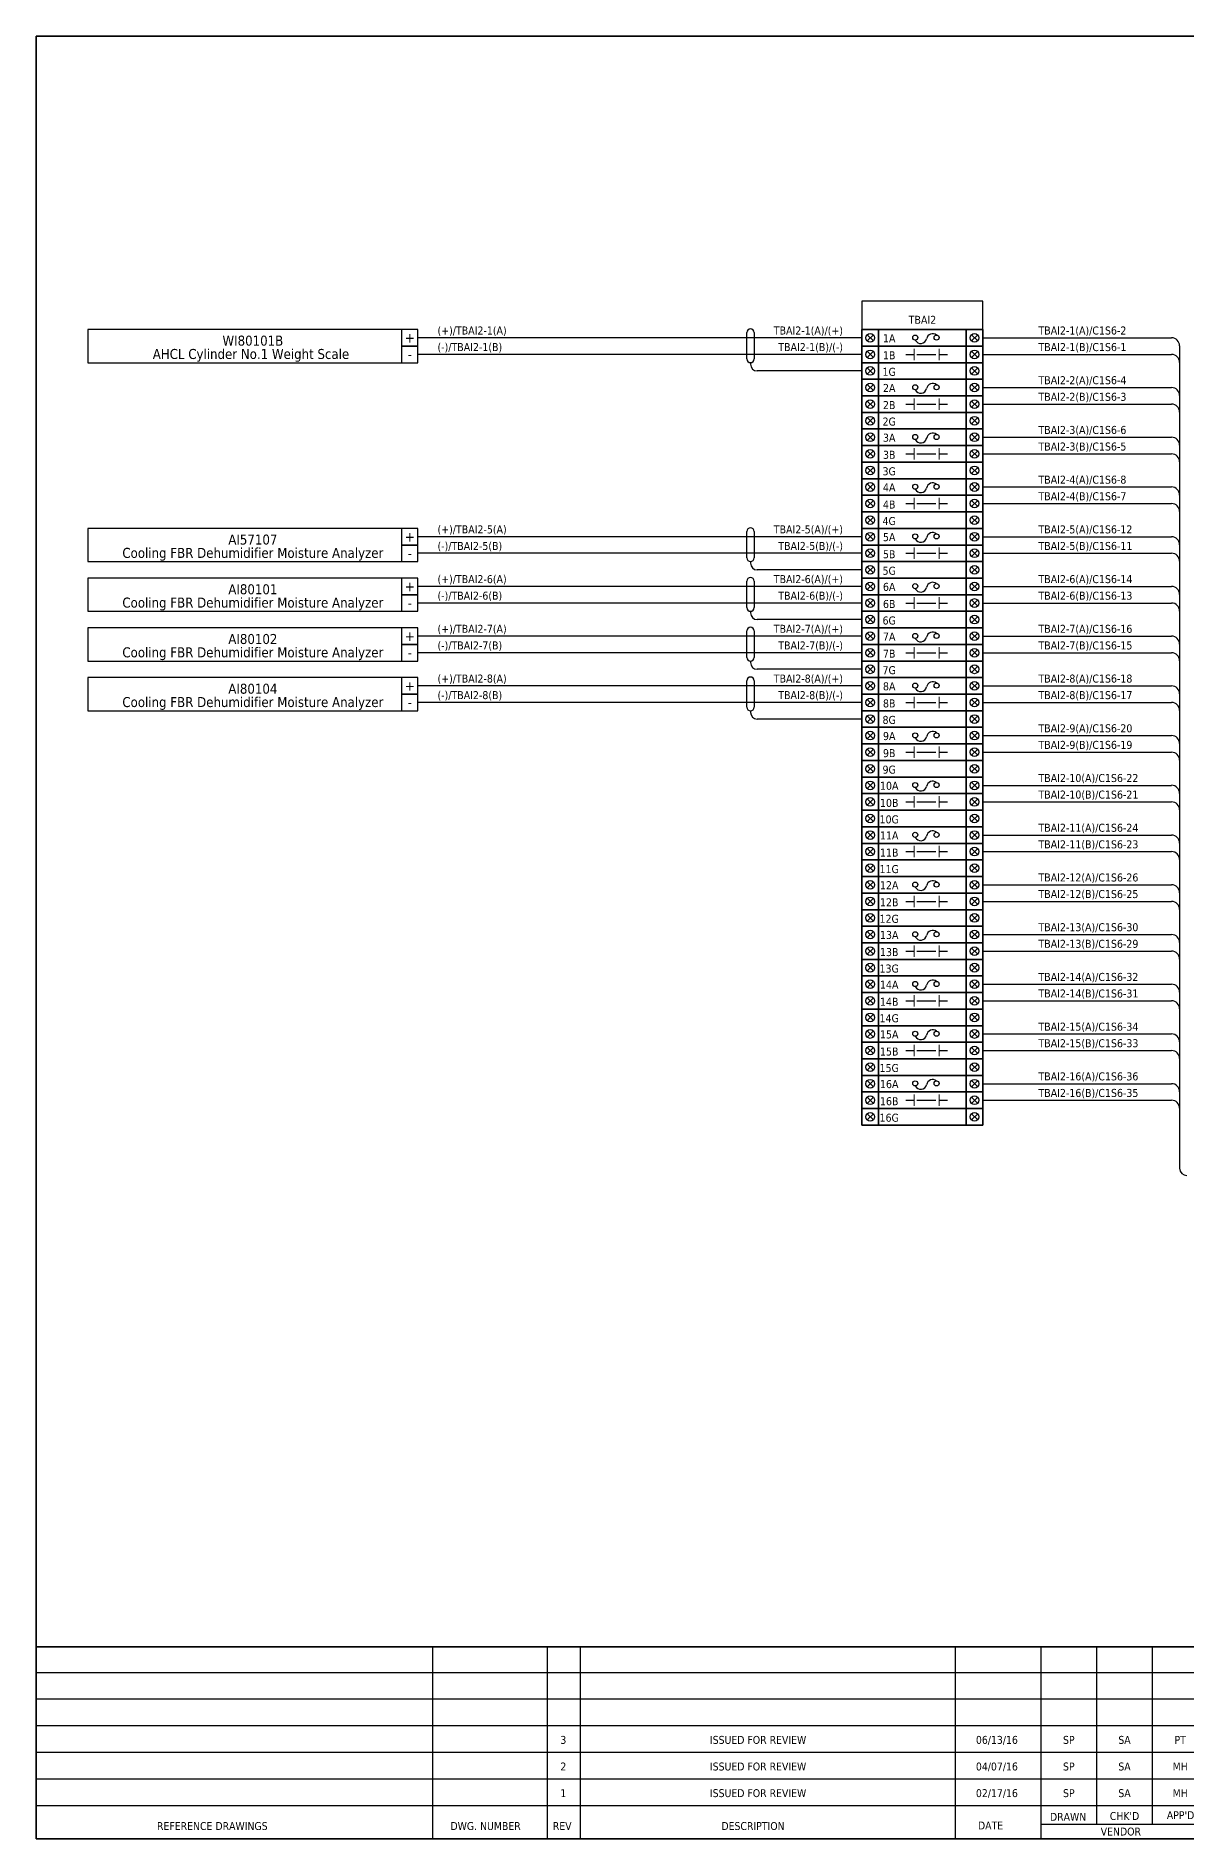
# Model space of a CAD drawing. Header units: millimetres. Extents: x 0 to 1792788, y -13 to 262234.
# Drawn here: x 567521 to 611369, y 184506 to 253193 of the extents above; entities that cross this region are included whole.
import ezdxf
from ezdxf.enums import TextEntityAlignment as Align

# ---------------------------------------------------------------- set-up
doc = ezdxf.new("R2010")
doc.units = ezdxf.units.MM
for name, color, linetype, lineweight in [('GT_1', 9, 'Continuous', 25), ('HELPPOINT', 7, 'Continuous', 25), ('MEMBER', 7, 'Continuous', 25), ('power', 7, 'Continuous', 25)]:
    doc.layers.add(name, color=color, linetype=linetype, lineweight=lineweight)
doc.styles.add('Tahoma', font='')
doc.styles.get('Tahoma').set_extended_font_data('Tahoma')

# ---------------------------------------------------------------- blocks, each defined once
blk = doc.blocks.new('TPA')
at = {"layer": 'GT_1', "color": 4, "ltscale": 25.4}
for p, q in [((14309938, 12749437), (14309938, 12757755)), ((14314900, 12749437), (14314900, 12757755)), ((14316319, 12749437), (14316319, 12757755)), ((14332560, 12749437), (14332560, 12757755)), ((14336263, 12749437), (14336263, 12757755)), ((14338674, 12750067), (14338674, 12757755)), ((14341086, 12750068), (14341086, 12757756)), ((14346116, 12756634), (14292753, 12756634)), ((14346116, 12755485), (14292753, 12755485)), ((14346116, 12754332), (14292753, 12754332)), ((14346116, 12753180), (14292753, 12753180)), ((14346116, 12752028), (14292753, 12752028)), ((14346114, 12750875), (14292753, 12750875)), ((14343490, 12750067), (14336263, 12750067))]:
    blk.add_line(p, q, dxfattribs=at)
at = {"layer": 'HELPPOINT', "color": 4, "lineweight": 35, "ltscale": 25.4}
for p, q in [((14292753, 12749437), (14292753, 12827491)), ((14292753, 12827491), (14405128, 12827491)), ((14292753, 12749437), (14292753, 12827491)), ((14292753, 12827491), (14405128, 12827491)), ((14405128, 12749437), (14292753, 12749437)), ((14405128, 12749437), (14292753, 12749437))]:
    blk.add_line(p, q, dxfattribs=at)
at = {"layer": 'MEMBER', "color": 4, "lineweight": 35, "ltscale": 25.4}
blk.add_line((14292753, 12757755), (14405128, 12757755), dxfattribs=at)
blk.add_line((14292753, 12757755), (14405128, 12757755), dxfattribs=at)
at = {"layer": 'MEMBER', "color": 4, "style": 'Tahoma'}
for s, height, p in [('3', 343, (14315582, 12753726)), ('ISSUED FOR REVIEW', 342.77, (14324013, 12753726)), ('06/13/16', 342.8, (14334352, 12753726)), ('SP', 342.8, (14337466, 12753726)), ('SA', 342.8, (14339877, 12753726)), ('PT', 342.8, (14342288, 12753726)), ('2', 343, (14315582, 12752574)), ('ISSUED FOR REVIEW', 342.77, (14324013, 12752574)), ('04/07/16', 342.8, (14334352, 12752574)), ('SP', 342.8, (14337466, 12752574)), ('SA', 342.8, (14339877, 12752574)), ('MH', 342.8, (14342288, 12752574)), ('1', 343, (14315582, 12751421)), ('ISSUED FOR REVIEW', 342.77, (14324013, 12751421)), ('02/17/16', 342.8, (14334352, 12751421)), ('SP', 342.8, (14337466, 12751421)), ('SA', 342.8, (14339877, 12751421)), ('MH', 342.8, (14342288, 12751421))]:
    blk.add_text(s, height=height, dxfattribs=at).set_placement(p, align=Align.MIDDLE_CENTER)
for s, height, p in [('REFERENCE DRAWINGS', 342.77, (14297988, 12749826)), ('DWG. NUMBER', 342.77, (14310694, 12749826)), ('REV', 342.8, (14315126, 12749826)), ('DESCRIPTION', 342.77, (14322425, 12749826)), ('DATE', 342.8, (14333532, 12749847)), ('DRAWN', 342.8, (14336649, 12750224)), ("CHK'D", 342.8, (14339241, 12750260)), ("APP'D", 342.8, (14341710, 12750294)), ('VENDOR', 342.8, (14338846, 12749586))]:
    blk.add_text(s, height=height, dxfattribs=at).set_placement(p)

msp = doc.modelspace()

# ---------------------------------------------------------------- linework, layer by layer
at = {"color": 3, "ltscale": 25.4}
for p, q in [((594881, 241894), (594881, 240890)), ((594741, 240750), (594741, 240688)), ((598988, 240434), (594995, 240434)), ((599422, 240551), (599187, 240316)), ((599187, 240551), (599422, 240316)), ((603161, 240551), (603396, 240316)), ((603396, 240551), (603161, 240316)), ((599422, 238657), (599187, 238422)), ((599187, 238657), (599422, 238422)), ((603161, 238657), (603396, 238422)), ((603396, 238657), (603161, 238422)), ((599422, 236762), (599187, 236527)), ((599187, 236762), (599422, 236527)), ((603161, 236762), (603396, 236527)), ((603396, 236762), (603161, 236527)), ((594881, 234316), (594881, 233312)), ((599422, 234868), (599187, 234633)), ((599187, 234868), (599422, 234633)), ((603161, 234868), (603396, 234633)), ((603396, 234868), (603161, 234633)), ((594741, 233172), (594741, 233110)), ((598988, 232856), (594995, 232856)), ((599422, 232973), (599187, 232738)), ((599187, 232973), (599422, 232738)), ((603161, 232973), (603396, 232738)), ((603396, 232973), (603161, 232738)), ((594881, 232422), (594881, 231417)), ((594741, 231277), (594741, 231215)), ((598988, 230961), (594995, 230961)), ((599422, 231079), (599187, 230844)), ((599187, 231079), (599422, 230844)), ((603161, 231079), (603396, 230844)), ((603396, 231079), (603161, 230844)), ((594881, 230527), (594881, 229523)), ((594741, 229383), (594741, 229321)), ((598988, 229067), (594995, 229067)), ((599422, 229184), (599187, 228949)), ((599187, 229184), (599422, 228949)), ((603161, 229184), (603396, 228949)), ((603396, 229184), (603161, 228949)), ((594881, 228633), (594881, 227628)), ((594741, 227489), (594741, 227426)), ((598988, 227172), (594995, 227172)), ((599422, 227290), (599187, 227055)), ((599187, 227290), (599422, 227055)), ((603161, 227290), (603396, 227055)), ((603396, 227290), (603161, 227055)), ((599422, 225395), (599187, 225160)), ((599187, 225395), (599422, 225160)), ((603161, 225395), (603396, 225160)), ((603396, 225395), (603161, 225160)), ((599422, 223501), (599187, 223266)), ((599187, 223501), (599422, 223266)), ((603161, 223501), (603396, 223266)), ((603396, 223501), (603161, 223266)), ((599422, 221607), (599187, 221372)), ((599187, 221607), (599422, 221372)), ((603161, 221607), (603396, 221372)), ((603396, 221607), (603161, 221372)), ((599422, 219712), (599187, 219477)), ((599187, 219712), (599422, 219477)), ((603161, 219712), (603396, 219477)), ((603396, 219712), (603161, 219477)), ((599422, 217818), (599187, 217583)), ((599187, 217818), (599422, 217583)), ((603161, 217818), (603396, 217583)), ((603396, 217818), (603161, 217583)), ((599422, 215923), (599187, 215688)), ((599187, 215923), (599422, 215688)), ((603161, 215923), (603396, 215688)), ((603396, 215923), (603161, 215688)), ((599422, 214029), (599187, 213794)), ((599187, 214029), (599422, 213794)), ((603161, 214029), (603396, 213794)), ((603396, 214029), (603161, 213794)), ((599422, 212134), (599187, 211899)), ((599187, 212134), (599422, 211899)), ((603161, 212134), (603396, 211899)), ((603396, 212134), (603161, 211899))]:
    msp.add_line(p, q, dxfattribs=at)
at = {"color": 1, "ltscale": 25.4}
for p, q in [((599422, 241814), (599187, 241579)), ((599187, 241814), (599422, 241579)), ((603161, 241814), (603396, 241579)), ((603396, 241814), (603161, 241579)), ((599422, 239920), (599187, 239685)), ((599187, 239920), (599422, 239685)), ((603161, 239920), (603396, 239685)), ((603396, 239920), (603161, 239685)), ((599422, 238025), (599187, 237790)), ((599187, 238025), (599422, 237790)), ((603161, 238025), (603396, 237790)), ((603396, 238025), (603161, 237790)), ((599422, 236131), (599187, 235896)), ((599187, 236131), (599422, 235896)), ((603161, 236131), (603396, 235896)), ((603396, 236131), (603161, 235896)), ((599422, 234236), (599187, 234001)), ((599187, 234236), (599422, 234001)), ((603161, 234236), (603396, 234001)), ((603396, 234236), (603161, 234001)), ((599422, 232342), (599187, 232107)), ((599187, 232342), (599422, 232107)), ((603161, 232342), (603396, 232107)), ((603396, 232342), (603161, 232107)), ((599422, 230447), (599187, 230212)), ((599187, 230447), (599422, 230212)), ((603161, 230447), (603396, 230212)), ((603396, 230447), (603161, 230212)), ((599422, 228553), (599187, 228318)), ((599187, 228553), (599422, 228318)), ((603161, 228553), (603396, 228318)), ((603396, 228553), (603161, 228318)), ((599422, 226658), (599187, 226423)), ((599187, 226658), (599422, 226423)), ((603161, 226658), (603396, 226423)), ((603396, 226658), (603161, 226423)), ((599422, 224764), (599187, 224529)), ((599187, 224764), (599422, 224529)), ((603161, 224764), (603396, 224529)), ((603396, 224764), (603161, 224529)), ((599422, 222870), (599187, 222635)), ((599187, 222870), (599422, 222635)), ((603161, 222870), (603396, 222635)), ((603396, 222870), (603161, 222635)), ((599422, 220975), (599187, 220740)), ((599187, 220975), (599422, 220740)), ((603161, 220975), (603396, 220740)), ((603396, 220975), (603161, 220740)), ((599422, 219081), (599187, 218846)), ((599187, 219081), (599422, 218846)), ((603161, 219081), (603396, 218846)), ((603396, 219081), (603161, 218846)), ((599422, 217186), (599187, 216951)), ((599187, 217186), (599422, 216951)), ((603161, 217186), (603396, 216951)), ((603396, 217186), (603161, 216951)), ((599422, 215292), (599187, 215057)), ((599187, 215292), (599422, 215057)), ((603161, 215292), (603396, 215057)), ((603396, 215292), (603161, 215057)), ((599422, 213397), (599187, 213162)), ((599187, 213397), (599422, 213162)), ((603161, 213397), (603396, 213162)), ((603396, 213397), (603161, 213162))]:
    msp.add_line(p, q, dxfattribs=at)
at = {"color": 4, "ltscale": 25.4}
for p, q in [((598988, 241697), (582071, 241697)), ((603594, 241697), (610783, 241697)), ((611088, 241392), (611088, 210061)), ((603594, 239802), (610783, 239802)), ((603594, 237908), (610783, 237908)), ((603594, 236013), (610783, 236013)), ((598988, 234119), (582071, 234119)), ((603594, 234119), (610783, 234119)), ((598988, 232224), (582071, 232224)), ((603594, 232224), (610783, 232224)), ((598988, 230330), (582071, 230330)), ((603594, 230330), (610783, 230330)), ((598988, 228435), (582071, 228435)), ((603594, 228435), (610783, 228435)), ((603594, 226541), (610783, 226541)), ((603594, 224646), (610783, 224646)), ((603594, 222752), (610783, 222752)), ((603594, 220858), (610783, 220858)), ((603594, 218963), (610783, 218963)), ((603594, 217069), (610783, 217069)), ((603594, 215174), (610783, 215174)), ((603594, 213280), (610783, 213280))]:
    msp.add_line(p, q, dxfattribs=at)
at = {"color": 7, "ltscale": 25.4}
for p, q in [((599422, 241183), (599187, 240948)), ((599187, 241183), (599422, 240948)), ((603161, 241183), (603396, 240948)), ((603396, 241183), (603161, 240948)), ((598988, 241065), (582071, 241065)), ((600655, 241065), (600973, 241065)), ((601073, 241065), (601799, 241065)), ((601927, 241065), (602245, 241065)), ((603594, 241065), (610783, 241065)), ((599422, 239288), (599187, 239053)), ((599187, 239288), (599422, 239053)), ((600655, 239171), (600973, 239171)), ((601073, 239171), (601799, 239171)), ((601927, 239171), (602245, 239171)), ((603161, 239288), (603396, 239053)), ((603396, 239288), (603161, 239053)), ((603594, 239171), (610783, 239171)), ((599422, 237394), (599187, 237159)), ((599187, 237394), (599422, 237159)), ((600655, 237276), (600973, 237276)), ((601073, 237276), (601799, 237276)), ((601927, 237276), (602245, 237276)), ((603161, 237394), (603396, 237159)), ((603396, 237394), (603161, 237159)), ((603594, 237276), (610783, 237276)), ((599422, 235499), (599187, 235264)), ((599187, 235499), (599422, 235264)), ((600655, 235382), (600973, 235382)), ((601073, 235382), (601799, 235382)), ((601927, 235382), (602245, 235382)), ((603161, 235499), (603396, 235264)), ((603396, 235499), (603161, 235264)), ((603594, 235382), (610783, 235382)), ((599422, 233605), (599187, 233370)), ((599187, 233605), (599422, 233370)), ((603161, 233605), (603396, 233370)), ((603396, 233605), (603161, 233370)), ((598988, 233487), (582071, 233487)), ((600655, 233487), (600973, 233487)), ((601073, 233487), (601799, 233487)), ((601927, 233487), (602245, 233487)), ((603594, 233487), (610783, 233487)), ((598988, 231593), (582071, 231593)), ((599422, 231710), (599187, 231475)), ((599187, 231710), (599422, 231475)), ((600655, 231593), (600973, 231593)), ((601073, 231593), (601799, 231593)), ((601927, 231593), (602245, 231593)), ((603161, 231710), (603396, 231475)), ((603396, 231710), (603161, 231475)), ((603594, 231593), (610783, 231593)), ((598988, 229698), (582071, 229698)), ((599422, 229816), (599187, 229581)), ((599187, 229816), (599422, 229581)), ((600655, 229698), (600973, 229698)), ((601073, 229698), (601799, 229698)), ((601927, 229698), (602245, 229698)), ((603161, 229816), (603396, 229581)), ((603396, 229816), (603161, 229581)), ((603594, 229698), (610783, 229698)), ((598988, 227804), (582071, 227804)), ((599422, 227921), (599187, 227686)), ((599187, 227921), (599422, 227686)), ((600655, 227804), (600973, 227804)), ((601073, 227804), (601799, 227804)), ((601927, 227804), (602245, 227804)), ((603161, 227921), (603396, 227686)), ((603396, 227921), (603161, 227686)), ((603594, 227804), (610783, 227804)), ((599422, 226027), (599187, 225792)), ((599187, 226027), (599422, 225792)), ((603161, 226027), (603396, 225792)), ((603396, 226027), (603161, 225792)), ((600655, 225909), (600973, 225909)), ((601073, 225909), (601799, 225909)), ((601927, 225909), (602245, 225909)), ((603594, 225909), (610783, 225909)), ((599422, 224132), (599187, 223897)), ((599187, 224132), (599422, 223897)), ((600655, 224015), (600973, 224015)), ((601073, 224015), (601799, 224015)), ((601927, 224015), (602245, 224015)), ((603161, 224132), (603396, 223897)), ((603396, 224132), (603161, 223897)), ((603594, 224015), (610783, 224015)), ((599422, 222238), (599187, 222003)), ((599187, 222238), (599422, 222003)), ((600655, 222121), (600973, 222121)), ((601073, 222121), (601799, 222121)), ((601927, 222121), (602245, 222121)), ((603161, 222238), (603396, 222003)), ((603396, 222238), (603161, 222003)), ((603594, 222121), (610783, 222121)), ((599422, 220344), (599187, 220109)), ((599187, 220344), (599422, 220109)), ((600655, 220226), (600973, 220226)), ((601073, 220226), (601799, 220226)), ((601927, 220226), (602245, 220226)), ((603161, 220344), (603396, 220109)), ((603396, 220344), (603161, 220109)), ((603594, 220226), (610783, 220226)), ((599422, 218449), (599187, 218214)), ((599187, 218449), (599422, 218214)), ((603161, 218449), (603396, 218214)), ((603396, 218449), (603161, 218214)), ((600655, 218332), (600973, 218332)), ((601073, 218332), (601799, 218332)), ((601927, 218332), (602245, 218332)), ((603594, 218332), (610783, 218332)), ((599422, 216555), (599187, 216320)), ((599187, 216555), (599422, 216320)), ((600655, 216437), (600973, 216437)), ((601073, 216437), (601799, 216437)), ((601927, 216437), (602245, 216437)), ((603161, 216555), (603396, 216320)), ((603396, 216555), (603161, 216320)), ((603594, 216437), (610783, 216437)), ((599422, 214660), (599187, 214425)), ((599187, 214660), (599422, 214425)), ((600655, 214543), (600973, 214543)), ((601073, 214543), (601799, 214543)), ((601927, 214543), (602245, 214543)), ((603161, 214660), (603396, 214425)), ((603396, 214660), (603161, 214425)), ((603594, 214543), (610783, 214543)), ((599422, 212766), (599187, 212531)), ((599187, 212766), (599422, 212531)), ((600655, 212648), (600973, 212648)), ((601073, 212648), (601799, 212648)), ((601927, 212648), (602245, 212648)), ((603161, 212766), (603396, 212531)), ((603396, 212766), (603161, 212531)), ((603594, 212648), (610783, 212648))]:
    msp.add_line(p, q, dxfattribs=at)
at = {"color": 7, "lineweight": 9, "ltscale": 25.4}
for p, q in [((600973, 240848), (600973, 241282)), ((601927, 240848), (601927, 241282)), ((600973, 238954), (600973, 239387)), ((601927, 238954), (601927, 239387)), ((600973, 237060), (600973, 237493)), ((601927, 237060), (601927, 237493)), ((600973, 235165), (600973, 235599)), ((601927, 235165), (601927, 235599)), ((600973, 233271), (600973, 233704)), ((601927, 233271), (601927, 233704)), ((600973, 231376), (600973, 231810)), ((601927, 231376), (601927, 231810)), ((600973, 229482), (600973, 229915)), ((601927, 229482), (601927, 229915)), ((600973, 227587), (600973, 228021)), ((601927, 227587), (601927, 228021)), ((600973, 225693), (600973, 226126)), ((601927, 225693), (601927, 226126)), ((600973, 223798), (600973, 224232)), ((601927, 223798), (601927, 224232)), ((600973, 221904), (600973, 222337)), ((601927, 221904), (601927, 222337)), ((600973, 220009), (600973, 220443)), ((601927, 220009), (601927, 220443)), ((600973, 218115), (600973, 218548)), ((601927, 218115), (601927, 218548)), ((600973, 216220), (600973, 216654)), ((601927, 216220), (601927, 216654)), ((600973, 214326), (600973, 214759)), ((601927, 214326), (601927, 214759)), ((600973, 212431), (600973, 212865)), ((601927, 212431), (601927, 212865))]:
    msp.add_line(p, q, dxfattribs=at)
at = {"color": 4, "ltscale": 25.4}
msp.add_lwpolyline([(598988, 242012), (603594, 242012), (603594, 243091), (598988, 243091)], close=True, dxfattribs=at)
at = {"color": 2, "ltscale": 25.4}
for points in [[(569490, 240749), (582071, 240749), (582071, 242012), (569490, 242012)], [(569490, 233172), (582071, 233172), (582071, 234435), (569490, 234435)], [(569490, 231277), (582071, 231277), (582071, 232540), (569490, 232540)], [(569490, 229383), (582071, 229383), (582071, 230646), (569490, 230646)], [(569490, 227488), (582071, 227488), (582071, 228751), (569490, 228751)]]:
    msp.add_lwpolyline(points, close=True, dxfattribs=at)
at = {"color": 1, "ltscale": 25.4}
for points in [[(581440, 241381), (582071, 241381), (582071, 242012), (581440, 242012)], [(598988, 241381), (599620, 241381), (599620, 242012), (598988, 242012)], [(599620, 241381), (602963, 241381), (602963, 242012), (599620, 242012)], [(602963, 241381), (603594, 241381), (603594, 242012), (602963, 242012)], [(598988, 239486), (599620, 239486), (599620, 240118), (598988, 240118)], [(599620, 239486), (602963, 239486), (602963, 240118), (599620, 240118)], [(602963, 239486), (603594, 239486), (603594, 240118), (602963, 240118)], [(598988, 237592), (599620, 237592), (599620, 238223), (598988, 238223)], [(599620, 237592), (602963, 237592), (602963, 238223), (599620, 238223)], [(602963, 237592), (603594, 237592), (603594, 238223), (602963, 238223)], [(598988, 235698), (599620, 235698), (599620, 236329), (598988, 236329)], [(599620, 235698), (602963, 235698), (602963, 236329), (599620, 236329)], [(602963, 235698), (603594, 235698), (603594, 236329), (602963, 236329)], [(581440, 233803), (582071, 233803), (582071, 234435), (581440, 234435)], [(598988, 233803), (599620, 233803), (599620, 234435), (598988, 234435)], [(599620, 233803), (602963, 233803), (602963, 234435), (599620, 234435)], [(602963, 233803), (603594, 233803), (603594, 234435), (602963, 234435)], [(581440, 231909), (582071, 231909), (582071, 232540), (581440, 232540)], [(598988, 231909), (599620, 231909), (599620, 232540), (598988, 232540)], [(599620, 231909), (602963, 231909), (602963, 232540), (599620, 232540)], [(602963, 231909), (603594, 231909), (603594, 232540), (602963, 232540)], [(581440, 230014), (582071, 230014), (582071, 230646), (581440, 230646)], [(598988, 230014), (599620, 230014), (599620, 230646), (598988, 230646)], [(599620, 230014), (602963, 230014), (602963, 230646), (599620, 230646)], [(602963, 230014), (603594, 230014), (603594, 230646), (602963, 230646)], [(581440, 228120), (582071, 228120), (582071, 228751), (581440, 228751)], [(598988, 228120), (599620, 228120), (599620, 228751), (598988, 228751)], [(599620, 228120), (602963, 228120), (602963, 228751), (599620, 228751)], [(602963, 228120), (603594, 228120), (603594, 228751), (602963, 228751)], [(598988, 226225), (599620, 226225), (599620, 226857), (598988, 226857)], [(599620, 226225), (602963, 226225), (602963, 226857), (599620, 226857)], [(602963, 226225), (603594, 226225), (603594, 226857), (602963, 226857)], [(598988, 224331), (599620, 224331), (599620, 224962), (598988, 224962)], [(599620, 224331), (602963, 224331), (602963, 224962), (599620, 224962)], [(602963, 224331), (603594, 224331), (603594, 224962), (602963, 224962)], [(598988, 222436), (599620, 222436), (599620, 223068), (598988, 223068)], [(599620, 222436), (602963, 222436), (602963, 223068), (599620, 223068)], [(602963, 222436), (603594, 222436), (603594, 223068), (602963, 223068)], [(598988, 220542), (599620, 220542), (599620, 221173), (598988, 221173)], [(599620, 220542), (602963, 220542), (602963, 221173), (599620, 221173)], [(602963, 220542), (603594, 220542), (603594, 221173), (602963, 221173)], [(598988, 218647), (599620, 218647), (599620, 219279), (598988, 219279)], [(599620, 218647), (602963, 218647), (602963, 219279), (599620, 219279)], [(602963, 218647), (603594, 218647), (603594, 219279), (602963, 219279)], [(598988, 216753), (599620, 216753), (599620, 217384), (598988, 217384)], [(599620, 216753), (602963, 216753), (602963, 217384), (599620, 217384)], [(602963, 216753), (603594, 216753), (603594, 217384), (602963, 217384)], [(598988, 214858), (599620, 214858), (599620, 215490), (598988, 215490)], [(599620, 214858), (602963, 214858), (602963, 215490), (599620, 215490)], [(602963, 214858), (603594, 214858), (603594, 215490), (602963, 215490)], [(598988, 212964), (599620, 212964), (599620, 213595), (598988, 213595)], [(599620, 212964), (602963, 212964), (602963, 213595), (599620, 213595)], [(602963, 212964), (603594, 212964), (603594, 213595), (602963, 213595)]]:
    msp.add_lwpolyline(points, close=True, dxfattribs=at)
at = {"color": 3, "ltscale": 25.4}
for points in [[(594602, 240890), (594602, 240890), (594602, 241894)], [(594602, 233312), (594602, 233312), (594602, 234316)], [(594602, 231417), (594602, 231417), (594602, 232422)], [(594602, 229523), (594602, 229523), (594602, 230527)], [(594602, 227628), (594602, 227628), (594602, 228633)]]:
    msp.add_lwpolyline(points, dxfattribs=at)
at = {"color": 7, "lineweight": 30, "ltscale": 25.4}
for points in [[(598988, 242012), (603594, 242012), (603594, 240118), (598988, 240118), (598988, 242012)], [(598988, 240118), (603594, 240118), (603594, 238223), (598988, 238223), (598988, 240118)], [(598988, 238223), (603594, 238223), (603594, 236329), (598988, 236329), (598988, 238223)], [(598988, 236329), (603594, 236329), (603594, 234435), (598988, 234435), (598988, 236329)], [(598988, 234435), (603594, 234435), (603594, 232540), (598988, 232540), (598988, 234435)], [(598988, 232540), (603594, 232540), (603594, 230646), (598988, 230646), (598988, 232540)], [(598988, 230646), (603594, 230646), (603594, 228751), (598988, 228751), (598988, 230646)], [(598988, 228751), (603594, 228751), (603594, 226857), (598988, 226857), (598988, 228751)], [(598988, 226857), (603594, 226857), (603594, 224962), (598988, 224962), (598988, 226857)], [(598988, 224962), (603594, 224962), (603594, 223068), (598988, 223068), (598988, 224962)], [(598988, 223068), (603594, 223068), (603594, 221173), (598988, 221173), (598988, 223068)], [(598988, 221173), (603594, 221173), (603594, 219279), (598988, 219279), (598988, 221173)], [(598988, 219279), (603594, 219279), (603594, 217384), (598988, 217384), (598988, 219279)], [(598988, 217384), (603594, 217384), (603594, 215490), (598988, 215490), (598988, 217384)], [(598988, 215490), (603594, 215490), (603594, 213595), (598988, 213595), (598988, 215490)], [(598988, 213595), (603594, 213595), (603594, 211701), (598988, 211701), (598988, 213595)]]:
    msp.add_lwpolyline(points, dxfattribs=at)
at = {"color": 7, "ltscale": 25.4}
for points in [[(581440, 240749), (582071, 240749), (582071, 241381), (581440, 241381)], [(598988, 240749), (599620, 240749), (599620, 241381), (598988, 241381)], [(599620, 240749), (602963, 240749), (602963, 241381), (599620, 241381)], [(602963, 240749), (603594, 240749), (603594, 241381), (602963, 241381)], [(598988, 238855), (599620, 238855), (599620, 239486), (598988, 239486)], [(599620, 238855), (602963, 238855), (602963, 239486), (599620, 239486)], [(602963, 238855), (603594, 238855), (603594, 239486), (602963, 239486)], [(598988, 236961), (599620, 236961), (599620, 237592), (598988, 237592)], [(599620, 236961), (602963, 236961), (602963, 237592), (599620, 237592)], [(602963, 236961), (603594, 236961), (603594, 237592), (602963, 237592)], [(598988, 235066), (599620, 235066), (599620, 235698), (598988, 235698)], [(599620, 235066), (602963, 235066), (602963, 235698), (599620, 235698)], [(602963, 235066), (603594, 235066), (603594, 235698), (602963, 235698)], [(581440, 233172), (582071, 233172), (582071, 233803), (581440, 233803)], [(598988, 233172), (599620, 233172), (599620, 233803), (598988, 233803)], [(599620, 233172), (602963, 233172), (602963, 233803), (599620, 233803)], [(602963, 233172), (603594, 233172), (603594, 233803), (602963, 233803)], [(581440, 231277), (582071, 231277), (582071, 231909), (581440, 231909)], [(598988, 231277), (599620, 231277), (599620, 231909), (598988, 231909)], [(599620, 231277), (602963, 231277), (602963, 231909), (599620, 231909)], [(602963, 231277), (603594, 231277), (603594, 231909), (602963, 231909)], [(581440, 229383), (582071, 229383), (582071, 230014), (581440, 230014)], [(598988, 229383), (599620, 229383), (599620, 230014), (598988, 230014)], [(599620, 229383), (602963, 229383), (602963, 230014), (599620, 230014)], [(602963, 229383), (603594, 229383), (603594, 230014), (602963, 230014)], [(581440, 227488), (582071, 227488), (582071, 228120), (581440, 228120)], [(598988, 227488), (599620, 227488), (599620, 228120), (598988, 228120)], [(599620, 227488), (602963, 227488), (602963, 228120), (599620, 228120)], [(602963, 227488), (603594, 227488), (603594, 228120), (602963, 228120)], [(598988, 225594), (599620, 225594), (599620, 226225), (598988, 226225)], [(599620, 225594), (602963, 225594), (602963, 226225), (599620, 226225)], [(602963, 225594), (603594, 225594), (603594, 226225), (602963, 226225)], [(598988, 223699), (599620, 223699), (599620, 224331), (598988, 224331)], [(599620, 223699), (602963, 223699), (602963, 224331), (599620, 224331)], [(602963, 223699), (603594, 223699), (603594, 224331), (602963, 224331)], [(598988, 221805), (599620, 221805), (599620, 222436), (598988, 222436)], [(599620, 221805), (602963, 221805), (602963, 222436), (599620, 222436)], [(602963, 221805), (603594, 221805), (603594, 222436), (602963, 222436)], [(598988, 219910), (599620, 219910), (599620, 220542), (598988, 220542)], [(599620, 219910), (602963, 219910), (602963, 220542), (599620, 220542)], [(602963, 219910), (603594, 219910), (603594, 220542), (602963, 220542)], [(598988, 218016), (599620, 218016), (599620, 218647), (598988, 218647)], [(599620, 218016), (602963, 218016), (602963, 218647), (599620, 218647)], [(602963, 218016), (603594, 218016), (603594, 218647), (602963, 218647)], [(598988, 216121), (599620, 216121), (599620, 216753), (598988, 216753)], [(599620, 216121), (602963, 216121), (602963, 216753), (599620, 216753)], [(602963, 216121), (603594, 216121), (603594, 216753), (602963, 216753)], [(598988, 214227), (599620, 214227), (599620, 214858), (598988, 214858)], [(599620, 214227), (602963, 214227), (602963, 214858), (599620, 214858)], [(602963, 214227), (603594, 214227), (603594, 214858), (602963, 214858)], [(598988, 212332), (599620, 212332), (599620, 212964), (598988, 212964)], [(599620, 212332), (602963, 212332), (602963, 212964), (599620, 212964)], [(602963, 212332), (603594, 212332), (603594, 212964), (602963, 212964)]]:
    msp.add_lwpolyline(points, close=True, dxfattribs=at)
at = {"color": 3, "ltscale": 25.4}
for points in [[(598988, 240118), (599620, 240118), (599620, 240749), (598988, 240749)], [(599620, 240118), (602963, 240118), (602963, 240749), (599620, 240749)], [(602963, 240118), (603594, 240118), (603594, 240749), (602963, 240749)], [(598988, 238223), (599620, 238223), (599620, 238855), (598988, 238855)], [(599620, 238223), (602963, 238223), (602963, 238855), (599620, 238855)], [(602963, 238223), (603594, 238223), (603594, 238855), (602963, 238855)], [(598988, 236329), (599620, 236329), (599620, 236961), (598988, 236961)], [(599620, 236329), (602963, 236329), (602963, 236961), (599620, 236961)], [(602963, 236329), (603594, 236329), (603594, 236961), (602963, 236961)], [(598988, 234435), (599620, 234435), (599620, 235066), (598988, 235066)], [(599620, 234435), (602963, 234435), (602963, 235066), (599620, 235066)], [(602963, 234435), (603594, 234435), (603594, 235066), (602963, 235066)], [(598988, 232540), (599620, 232540), (599620, 233172), (598988, 233172)], [(599620, 232540), (602963, 232540), (602963, 233172), (599620, 233172)], [(602963, 232540), (603594, 232540), (603594, 233172), (602963, 233172)], [(598988, 230646), (599620, 230646), (599620, 231277), (598988, 231277)], [(599620, 230646), (602963, 230646), (602963, 231277), (599620, 231277)], [(602963, 230646), (603594, 230646), (603594, 231277), (602963, 231277)], [(598988, 228751), (599620, 228751), (599620, 229383), (598988, 229383)], [(599620, 228751), (602963, 228751), (602963, 229383), (599620, 229383)], [(602963, 228751), (603594, 228751), (603594, 229383), (602963, 229383)], [(598988, 226857), (599620, 226857), (599620, 227488), (598988, 227488)], [(599620, 226857), (602963, 226857), (602963, 227488), (599620, 227488)], [(602963, 226857), (603594, 226857), (603594, 227488), (602963, 227488)], [(598988, 224962), (599620, 224962), (599620, 225594), (598988, 225594)], [(599620, 224962), (602963, 224962), (602963, 225594), (599620, 225594)], [(602963, 224962), (603594, 224962), (603594, 225594), (602963, 225594)], [(598988, 223068), (599620, 223068), (599620, 223699), (598988, 223699)], [(599620, 223068), (602963, 223068), (602963, 223699), (599620, 223699)], [(602963, 223068), (603594, 223068), (603594, 223699), (602963, 223699)], [(598988, 221173), (599620, 221173), (599620, 221805), (598988, 221805)], [(599620, 221173), (602963, 221173), (602963, 221805), (599620, 221805)], [(602963, 221173), (603594, 221173), (603594, 221805), (602963, 221805)], [(598988, 219279), (599620, 219279), (599620, 219910), (598988, 219910)], [(599620, 219279), (602963, 219279), (602963, 219910), (599620, 219910)], [(602963, 219279), (603594, 219279), (603594, 219910), (602963, 219910)], [(598988, 217384), (599620, 217384), (599620, 218016), (598988, 218016)], [(599620, 217384), (602963, 217384), (602963, 218016), (599620, 218016)], [(602963, 217384), (603594, 217384), (603594, 218016), (602963, 218016)], [(598988, 215490), (599620, 215490), (599620, 216121), (598988, 216121)], [(599620, 215490), (602963, 215490), (602963, 216121), (599620, 216121)], [(602963, 215490), (603594, 215490), (603594, 216121), (602963, 216121)], [(598988, 213595), (599620, 213595), (599620, 214227), (598988, 214227)], [(599620, 213595), (602963, 213595), (602963, 214227), (599620, 214227)], [(602963, 213595), (603594, 213595), (603594, 214227), (602963, 214227)], [(598988, 211701), (599620, 211701), (599620, 212332), (598988, 212332)], [(599620, 211701), (602963, 211701), (602963, 212332), (599620, 212332)], [(602963, 211701), (603594, 211701), (603594, 212332), (602963, 212332)]]:
    msp.add_lwpolyline(points, close=True, dxfattribs=at)
at = {"color": 1, "ltscale": 25.4}
for centre in [(599304, 241697), (603278, 241697), (599304, 239802), (603278, 239802), (599304, 237908), (603278, 237908), (599304, 236013), (603278, 236013), (599304, 234119), (603278, 234119), (599304, 232224), (603278, 232224), (599304, 230330), (603278, 230330), (599304, 228435), (603278, 228435), (599304, 226541), (603278, 226541), (599304, 224646), (603278, 224646), (599304, 222752), (603278, 222752), (599304, 220858), (603278, 220858), (599304, 218963), (603278, 218963), (599304, 217069), (603278, 217069), (599304, 215174), (603278, 215174), (599304, 213280), (603278, 213280)]:
    msp.add_circle(centre, 166, dxfattribs=at)
at = {"color": 7, "ltscale": 25.4}
for centre in [(599304, 241065), (603278, 241065), (599304, 239171), (603278, 239171), (599304, 237276), (603278, 237276), (599304, 235382), (603278, 235382), (599304, 233487), (603278, 233487), (599304, 231593), (603278, 231593), (599304, 229698), (603278, 229698), (599304, 227804), (603278, 227804), (599304, 225909), (603278, 225909), (599304, 224015), (603278, 224015), (599304, 222121), (603278, 222121), (599304, 220226), (603278, 220226), (599304, 218332), (603278, 218332), (599304, 216437), (603278, 216437), (599304, 214543), (603278, 214543), (599304, 212648), (603278, 212648)]:
    msp.add_circle(centre, 166, dxfattribs=at)
at = {"color": 3, "ltscale": 25.4}
for centre in [(599304, 240434), (603278, 240434), (599304, 238539), (603278, 238539), (599304, 236645), (603278, 236645), (599304, 234750), (603278, 234750), (599304, 232856), (603278, 232856), (599304, 230961), (603278, 230961), (599304, 229067), (603278, 229067), (599304, 227172), (603278, 227172), (599304, 225278), (603278, 225278), (599304, 223384), (603278, 223384), (599304, 221489), (603278, 221489), (599304, 219595), (603278, 219595), (599304, 217700), (603278, 217700), (599304, 215806), (603278, 215806), (599304, 213911), (603278, 213911), (599304, 212017), (603278, 212017)]:
    msp.add_circle(centre, 166, dxfattribs=at)
for centre, radius, start, end in [((594741, 241894), 140, 0, 180), ((594741, 240890), 140, 180, 0), ((594995, 240688), 254, 180, 270), ((594741, 234316), 140, 0, 180), ((594741, 233312), 140, 180, 0), ((594995, 233110), 254, 180, 270), ((594741, 232422), 140, 0, 180), ((594741, 231417), 140, 180, 0), ((594995, 231215), 254, 180, 270), ((594741, 230527), 140, 0, 180), ((594741, 229523), 140, 180, 0), ((594741, 228633), 140, 0, 180), ((594995, 229321), 254, 180, 270), ((594741, 227628), 140, 180, 0), ((594995, 227426), 254, 180, 270)]:
    msp.add_arc(centre, radius, start, end, dxfattribs=at)
at = {"color": 4, "ltscale": 25.4}
for centre, radius, start, end in [((610783, 241392), 305, 0, 90), ((610783, 239497), 305, 0, 90), ((610783, 237603), 305, 0, 90), ((610783, 235708), 305, 0, 90), ((610783, 233814), 305, 0, 90), ((610783, 231920), 305, 0, 90), ((610783, 230025), 305, 0, 90), ((610783, 228131), 305, 0, 90), ((610783, 226236), 305, 0, 90), ((610783, 224342), 305, 0, 90), ((610783, 222447), 305, 0, 90), ((610783, 220553), 305, 0, 90), ((610783, 218658), 305, 0, 90), ((610783, 216764), 305, 0, 90), ((610783, 214869), 305, 0, 90), ((610783, 212975), 305, 0, 90), ((611369, 210061), 281, 180.00018, 270.00001), ((611369, 210061), 281, 180, 270)]:
    msp.add_arc(centre, radius, start, end, dxfattribs=at)
at = {"color": 7, "ltscale": 25.4}
for centre in [(610783, 240760), (610783, 238866), (610783, 236971), (610783, 235077), (610783, 233183), (610783, 231288), (610783, 229394), (610783, 227499), (610783, 225605), (610783, 223710), (610783, 221816), (610783, 219921), (610783, 218027), (610783, 216132), (610783, 214238), (610783, 212343)]:
    msp.add_arc(centre, 305, 0, 90, dxfattribs=at)
at = {"layer": 'power', "color": 1, "ltscale": 25.4}
for centre in [(601019, 241706), (601829, 241706), (601019, 239812), (601829, 239812), (601019, 237918), (601829, 237918), (601019, 236023), (601829, 236023), (601019, 234129), (601829, 234129), (601019, 232234), (601829, 232234), (601019, 230340), (601829, 230340), (601019, 228445), (601829, 228445), (601019, 226551), (601829, 226551), (601019, 224656), (601829, 224656), (601019, 222762), (601829, 222762), (601019, 220867), (601829, 220867), (601019, 218973), (601829, 218973), (601019, 217078), (601829, 217078), (601019, 215184), (601829, 215184), (601019, 213289), (601829, 213289)]:
    msp.add_circle(centre, 96.7, dxfattribs=at)
for centre, radius, start, end in [((601682, 241620), 235, 51.13092, 171.32538), ((601226, 241711), 230, 206.16337, 346.03827), ((601226, 239817), 230, 206.16337, 346.03827), ((601682, 239726), 235, 51.13092, 171.32538), ((601226, 237923), 230, 206.16337, 346.03827), ((601682, 237831), 235, 51.13092, 171.32538), ((601226, 236028), 230, 206.16337, 346.03827), ((601682, 235937), 235, 51.13092, 171.32538), ((601682, 234043), 235, 51.13092, 171.32538), ((601226, 234134), 230, 206.16337, 346.03827), ((601226, 232239), 230, 206.16337, 346.03827), ((601682, 232148), 235, 51.13092, 171.32538), ((601226, 230345), 230, 206.16337, 346.03827), ((601682, 230254), 235, 51.13092, 171.32538), ((601226, 228450), 230, 206.16337, 346.03827), ((601682, 228359), 235, 51.13092, 171.32538), ((601682, 226465), 235, 51.13092, 171.32538), ((601226, 226556), 230, 206.16337, 346.03827), ((601682, 224570), 235, 51.13092, 171.32538), ((601226, 224661), 230, 206.16337, 346.03827), ((601226, 222767), 230, 206.16337, 346.03827), ((601682, 222676), 235, 51.13092, 171.32538), ((601226, 220872), 230, 206.16337, 346.03827), ((601682, 220781), 235, 51.13092, 171.32538), ((601682, 218887), 235, 51.13092, 171.32538), ((601226, 218978), 230, 206.16337, 346.03827), ((601682, 216992), 235, 51.13092, 171.32538), ((601226, 217083), 230, 206.16337, 346.03827), ((601226, 215189), 230, 206.16337, 346.03827), ((601682, 215098), 235, 51.13092, 171.32538), ((601226, 213294), 230, 206.16337, 346.03827), ((601682, 213203), 235, 51.13092, 171.32538)]:
    msp.add_arc(centre, radius, start, end, dxfattribs=at)

# ---------------------------------------------------------------- block references
at = {"xscale": 0.8800000000046566, "yscale": 0.8800000000046566, "zscale": 0.8800000000046566}
msp.add_blockref('TPA', (-12010102, -11034999), dxfattribs=at)

# ---------------------------------------------------------------- texts
at = {"color": 4, "style": 'Tahoma'}
for s, height, p in [('TBAI2', 304.8, (601291, 242382)), ('WI80101B', 381, (575781, 241589)), ('AHCL Cylinder No.1 Weight Scale ', 381, (575781, 241081)), ('Cooling FBR Dehumidifier Moisture Analyzer', 381, (575781, 233503)), ('AI57107', 381, (575781, 234011)), ('AI80101', 381, (575781, 232117)), ('Cooling FBR Dehumidifier Moisture Analyzer', 381, (575781, 231609)), ('AI80102', 381, (575781, 230222)), ('Cooling FBR Dehumidifier Moisture Analyzer', 381, (575781, 229714)), ('AI80104', 381, (575781, 228328)), ('Cooling FBR Dehumidifier Moisture Analyzer', 381, (575781, 227820))]:
    msp.add_text(s, height=height, dxfattribs=at).set_placement(p, align=Align.MIDDLE_CENTER)
for s, p in [('(+)/TBAI2-1(A)', (582816, 241823)), ('TBAI2-1(A)/C1S6-2', (605712, 241823)), ('TBAI2-2(A)/C1S6-4', (605712, 239929)), ('TBAI2-3(A)/C1S6-6', (605712, 238034)), ('TBAI2-4(A)/C1S6-8', (605712, 236140)), ('(+)/TBAI2-5(A)', (582816, 234246)), ('TBAI2-5(A)/C1S6-12', (605712, 234246)), ('(+)/TBAI2-6(A)', (582816, 232351)), ('TBAI2-6(A)/C1S6-14', (605712, 232351)), ('(+)/TBAI2-7(A)', (582816, 230457)), ('TBAI2-7(A)/C1S6-16', (605712, 230457)), ('(+)/TBAI2-8(A)', (582816, 228562)), ('TBAI2-8(A)/C1S6-18', (605712, 228562)), ('TBAI2-9(A)/C1S6-20', (605712, 226668)), ('TBAI2-10(A)/C1S6-22', (605712, 224773)), ('TBAI2-11(A)/C1S6-24', (605712, 222879)), ('TBAI2-12(A)/C1S6-26', (605712, 220984)), ('TBAI2-13(A)/C1S6-30', (605712, 219090)), ('TBAI2-14(A)/C1S6-32', (605712, 217195)), ('TBAI2-15(A)/C1S6-34', (605712, 215301)), ('TBAI2-16(A)/C1S6-36', (605712, 213406))]:
    msp.add_text(s, height=304.8, dxfattribs=at).set_placement(p)
for s, p in [('TBAI2-1(A)/(+)', (598264, 241823)), ('TBAI2-5(A)/(+)', (598264, 234246)), ('TBAI2-6(A)/(+)', (598264, 232351)), ('TBAI2-7(A)/(+)', (598264, 230457)), ('TBAI2-8(A)/(+)', (598264, 228562))]:
    msp.add_text(s, height=304.8, dxfattribs=at).set_placement(p, align=Align.RIGHT)
at = {"color": 7, "style": 'Tahoma'}
for s, p in [('(-)/TBAI2-1(B)', (582816, 241192)), ('TBAI2-1(B)/C1S6-1', (605712, 241192)), ('TBAI2-2(B)/C1S6-3', (605712, 239297)), ('TBAI2-3(B)/C1S6-5', (605712, 237403)), ('TBAI2-4(B)/C1S6-7', (605712, 235508)), ('(-)/TBAI2-5(B)', (582816, 233614)), ('TBAI2-5(B)/C1S6-11', (605712, 233614)), ('(-)/TBAI2-6(B)', (582816, 231720)), ('TBAI2-6(B)/C1S6-13', (605712, 231720)), ('(-)/TBAI2-7(B)', (582816, 229825)), ('TBAI2-7(B)/C1S6-15', (605712, 229825)), ('(-)/TBAI2-8(B)', (582816, 227931)), ('TBAI2-8(B)/C1S6-17', (605712, 227931)), ('TBAI2-9(B)/C1S6-19', (605712, 226036)), ('TBAI2-10(B)/C1S6-21', (605712, 224142)), ('TBAI2-11(B)/C1S6-23', (605712, 222247)), ('TBAI2-12(B)/C1S6-25', (605712, 220353)), ('TBAI2-13(B)/C1S6-29', (605712, 218458)), ('TBAI2-14(B)/C1S6-31', (605712, 216564)), ('TBAI2-15(B)/C1S6-33', (605712, 214669)), ('TBAI2-16(B)/C1S6-35', (605712, 212775))]:
    msp.add_text(s, height=304.8, dxfattribs=at).set_placement(p)
for s, p in [('TBAI2-1(B)/(-)', (598264, 241192)), ('TBAI2-5(B)/(-)', (598264, 233614)), ('TBAI2-6(B)/(-)', (598264, 231720)), ('TBAI2-7(B)/(-)', (598264, 229825)), ('TBAI2-8(B)/(-)', (598264, 227931))]:
    msp.add_text(s, height=304.8, dxfattribs=at).set_placement(p, align=Align.RIGHT)
at = {"layer": 'power', "color": 1, "style": 'Tahoma'}
for p in [(581762, 241701), (581762, 234123), (581762, 232228), (581762, 230334), (581762, 228439)]:
    msp.add_text('+', height=381, dxfattribs=at).set_placement(p, align=Align.MIDDLE_CENTER)
at = {"layer": 'power', "color": 7, "style": 'Tahoma'}
for s, height, p in [('1A', 305.3, (600025, 241681)), ('1B', 305.3, (600025, 241029)), ('-', 381, (581762, 241070)), ('2A', 305.3, (600025, 239786)), ('2B', 305.3, (600025, 239134)), ('3A', 305.3, (600025, 237892)), ('3B', 305.3, (600025, 237240)), ('4A', 305.3, (600025, 235998)), ('4B', 305.3, (600025, 235345)), ('5A', 305.3, (600025, 234103)), ('5B', 305.3, (600025, 233451)), ('-', 381, (581762, 233492)), ('6A', 305.3, (600025, 232209)), ('-', 381, (581762, 231598)), ('6B', 305.3, (600025, 231556)), ('7A', 305.3, (600025, 230314)), ('-', 381, (581762, 229704)), ('7B', 305.3, (600025, 229662)), ('8A', 305.3, (600025, 228420)), ('-', 381, (581762, 227809)), ('8B', 305.3, (600025, 227768)), ('9A', 305.3, (600025, 226525)), ('9B', 305.3, (600025, 225873)), ('10A', 305.3, (600025, 224631)), ('10B', 305.3, (600025, 223979)), ('11A', 305.3, (600025, 222736)), ('11B', 305.3, (600025, 222084)), ('12A', 305.3, (600025, 220842)), ('12B', 305.3, (600025, 220190)), ('13A', 305.3, (600025, 218947)), ('13B', 305.3, (600025, 218295)), ('14A', 305.3, (600025, 217053)), ('14B', 305.3, (600025, 216401)), ('15A', 305.3, (600025, 215158)), ('15B', 305.3, (600025, 214506)), ('16A', 305.3, (600025, 213264)), ('16B', 305.3, (600025, 212612))]:
    msp.add_text(s, height=height, dxfattribs=at).set_placement(p, align=Align.MIDDLE_CENTER)
at = {"layer": 'power', "color": 3, "style": 'Tahoma'}
for s, p in [('1G', (600025, 240401)), ('2G', (600025, 238506)), ('3G', (600025, 236612)), ('4G', (600025, 234717)), ('5G', (600025, 232823)), ('6G', (600025, 230928)), ('7G', (600025, 229034)), ('8G', (600025, 227139)), ('9G', (600025, 225245)), ('10G', (600025, 223350)), ('11G', (600025, 221456)), ('12G', (600025, 219562)), ('13G', (600025, 217667)), ('14G', (600025, 215773)), ('15G', (600025, 213878)), ('16G', (600025, 211984))]:
    msp.add_text(s, height=305.3, dxfattribs=at).set_placement(p, align=Align.MIDDLE_CENTER)

doc.saveas('drawing.dxf')
